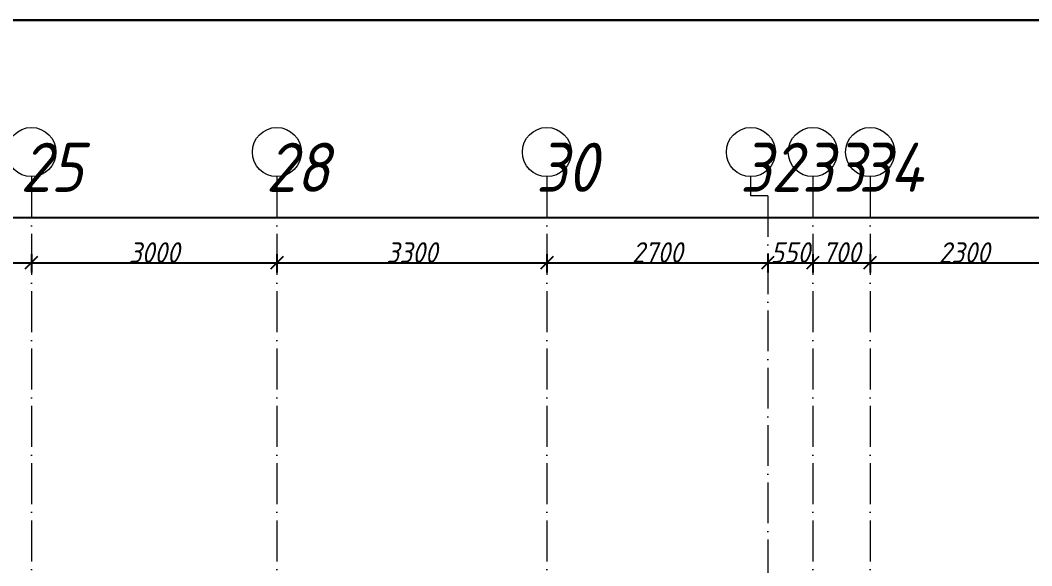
# Model space of a CAD drawing. Header units: millimetres. Extents: x -606178 to 312196, y -19338 to 632709.
# Drawn here: x -390017 to -377656, y 537934 to 544597 of the extents above; entities that cross this region are included whole.
import ezdxf

# ---------------------------------------------------------------- set-up
doc = ezdxf.new("R2010")
doc.units = ezdxf.units.MM
doc.linetypes.add('50_200_ШТРИХ_1Т_ш5_п1_п1_', pattern=[700, 500, -100, 0, -100])
for name, color, linetype, lineweight in [('A-____-____-DIMS', 7, 'Continuous', 9), ('S-GRID-____-IDEN', 7, 'Continuous', 9), ('S-GRID-____-OTLN', 7, 'Continuous', 9), ('S-GRID-____-OTLN-1', 7, '50_200_ШТРИХ_1Т_ш5_п1_п1_', 9), ('Текстовые примечания', 7, 'Continuous', 9)]:
    doc.layers.add(name, color=color, linetype=linetype, lineweight=lineweight)
doc.styles.add('ISOCPEUR_I_9', font='isocpeui.ttf', dxfattribs={"width": 0.9, "height": 250})
doc.dimstyles.new('ISO-2_5_0_9К_БОЛЬШОЙ_ОСИ', dxfattribs={"dimscale": 304.8, "dimtxt": 248.995294, "dimasz": 0.492126, "dimexe": 0.393701, "dimexo": 0, "dimgap": 0, "dimtad": 1, "dimdec": 0, "dimzin": 0, "dimdsep": 46, "dimtxsty": 'ISOCPEUR_I_9', "dimblk1": 'OBLIQUE', "dimblk2": 'OBLIQUE', "dimsah": 1, "dimcen": 0.09, "dimdle": 0.393701, "dimazin": 0, "dimtfac": 1, "dimtdec": 4, "dimtix": 1, "dimtmove": 0, "dimatfit": 3, "dimfxl": 1, "dimtvp": 1, "dimtolj": 1, "dimtzin": 0, "dimarcsym": 2})
doc.dimstyles.new('ISO-2_5_0_9К_БОЛЬШОЙ_ОСИ_2', dxfattribs={"dimscale": 304.8, "dimtxt": 248.995294, "dimasz": 0.492126, "dimexe": 0.393701, "dimexo": 0, "dimgap": 0, "dimtad": 1, "dimdec": 0, "dimzin": 0, "dimdsep": 46, "dimtxsty": 'ISOCPEUR_I_9', "dimblk1": 'OBLIQUE', "dimblk2": 'OBLIQUE', "dimsah": 1, "dimcen": 0.09, "dimdle": 0.393701, "dimazin": 0, "dimtfac": 1, "dimtdec": 4, "dimtix": 1, "dimtmove": 2, "dimatfit": 3, "dimfxl": 1, "dimtvp": 1, "dimtolj": 1, "dimtzin": 0, "dimarcsym": 2})

# ---------------------------------------------------------------- blocks, each defined once
blk = doc.blocks.new('Ось сетки - Круг_Ø6_00__ISO-2_5_0_9K_-25732049-АР1_План отверстий 1 этажа в осях 1-64_Ю-ЯЯ')
at = {"layer": 'S-GRID-____-IDEN'}
blk.add_circle((0, 0), 3, dxfattribs=at)
blk = doc.blocks.new('_Oblique')
at = {"color": 0, "linetype": 'ByBlock', "lineweight": -2}
blk.add_line((-0.5, -0.5), (0.5, 0.5), dxfattribs=at)
blk = doc.blocks.new('*D4368')
at = {"layer": 'A-____-____-DIMS', "color": 0, "lineweight": -2, "transparency": 16777216}
for p, q in [((-391231, 541741), (-391231, 541515)), ((-389881, 541741), (-389881, 541515)), ((-391351, 541635), (-389761, 541635))]:
    blk.add_line(p, q, dxfattribs=at)
at = {"layer": 'Defpoints', "color": 0, "transparency": 16777216}
for p in [(-391231, 541741), (-389881, 541741), (-389881, 541635)]:
    blk.add_point(p, dxfattribs=at)
at = {"layer": 'A-____-____-DIMS', "color": 0, "lineweight": -2, "transparency": 16777216, "xscale": 150, "yscale": 150, "zscale": 150, "rotation": 180}
blk.add_blockref('_Oblique', (-391231, 541635), dxfattribs=at)
at = {"layer": 'A-____-____-DIMS', "color": 0, "lineweight": -2, "transparency": 16777216, "xscale": 150, "yscale": 150, "zscale": 150}
blk.add_blockref('_Oblique', (-389881, 541635), dxfattribs=at)
at = {"layer": 'A-____-____-DIMS', "color": 0, "transparency": 16777216, "insert": (-390556, 541760), "char_height": 250, "width": 701.02, "attachment_point": 5, "style": 'ISOCPEUR_I_9'}
blk.add_mtext('\\A1;1350', dxfattribs=at)
blk = doc.blocks.new('*D4369')
at = {"layer": 'A-____-____-DIMS', "color": 0, "lineweight": -2, "transparency": 16777216}
for p, q in [((-389881, 541741), (-389881, 541515)), ((-386881, 541741), (-386881, 541515)), ((-390001, 541635), (-386761, 541635))]:
    blk.add_line(p, q, dxfattribs=at)
at = {"layer": 'Defpoints', "color": 0, "transparency": 16777216}
for p in [(-389881, 541741), (-386881, 541741), (-386881, 541635)]:
    blk.add_point(p, dxfattribs=at)
at = {"layer": 'A-____-____-DIMS', "color": 0, "lineweight": -2, "transparency": 16777216, "xscale": 150, "yscale": 150, "zscale": 150, "rotation": 180}
blk.add_blockref('_Oblique', (-389881, 541635), dxfattribs=at)
at = {"layer": 'A-____-____-DIMS', "color": 0, "lineweight": -2, "transparency": 16777216, "xscale": 150, "yscale": 150, "zscale": 150}
blk.add_blockref('_Oblique', (-386881, 541635), dxfattribs=at)
at = {"layer": 'A-____-____-DIMS', "color": 0, "transparency": 16777216, "insert": (-388381, 541760), "char_height": 250, "width": 758.48, "attachment_point": 5, "style": 'ISOCPEUR_I_9'}
blk.add_mtext('\\A1;3000', dxfattribs=at)
blk = doc.blocks.new('*D4370')
at = {"layer": 'A-____-____-DIMS', "color": 0, "lineweight": -2, "transparency": 16777216}
for p, q in [((-386881, 541741), (-386881, 541515)), ((-383581, 541741), (-383581, 541515)), ((-387001, 541635), (-383461, 541635))]:
    blk.add_line(p, q, dxfattribs=at)
at = {"layer": 'Defpoints', "color": 0, "transparency": 16777216}
for p in [(-386881, 541741), (-383581, 541741), (-383581, 541635)]:
    blk.add_point(p, dxfattribs=at)
at = {"layer": 'A-____-____-DIMS', "color": 0, "lineweight": -2, "transparency": 16777216, "xscale": 150, "yscale": 150, "zscale": 150, "rotation": 180}
blk.add_blockref('_Oblique', (-386881, 541635), dxfattribs=at)
at = {"layer": 'A-____-____-DIMS', "color": 0, "lineweight": -2, "transparency": 16777216, "xscale": 150, "yscale": 150, "zscale": 150}
blk.add_blockref('_Oblique', (-383581, 541635), dxfattribs=at)
at = {"layer": 'A-____-____-DIMS', "color": 0, "transparency": 16777216, "insert": (-385231, 541760), "char_height": 250, "width": 758.48, "attachment_point": 5, "style": 'ISOCPEUR_I_9'}
blk.add_mtext('\\A1;3300', dxfattribs=at)
blk = doc.blocks.new('*D4371')
at = {"layer": 'A-____-____-DIMS', "color": 0, "lineweight": -2, "transparency": 16777216}
for p, q in [((-383581, 541741), (-383581, 541515)), ((-380881, 541741), (-380881, 541515)), ((-383701, 541635), (-380761, 541635))]:
    blk.add_line(p, q, dxfattribs=at)
at = {"layer": 'Defpoints', "color": 0, "transparency": 16777216}
for p in [(-383581, 541741), (-380881, 541741), (-380881, 541635)]:
    blk.add_point(p, dxfattribs=at)
at = {"layer": 'A-____-____-DIMS', "color": 0, "lineweight": -2, "transparency": 16777216, "xscale": 150, "yscale": 150, "zscale": 150, "rotation": 180}
blk.add_blockref('_Oblique', (-383581, 541635), dxfattribs=at)
at = {"layer": 'A-____-____-DIMS', "color": 0, "lineweight": -2, "transparency": 16777216, "xscale": 150, "yscale": 150, "zscale": 150}
blk.add_blockref('_Oblique', (-380881, 541635), dxfattribs=at)
at = {"layer": 'A-____-____-DIMS', "color": 0, "transparency": 16777216, "insert": (-382231, 541761), "char_height": 250, "width": 758.48, "attachment_point": 5, "style": 'ISOCPEUR_I_9'}
blk.add_mtext('\\A1;2700', dxfattribs=at)
blk = doc.blocks.new('*D4372')
at = {"layer": 'A-____-____-DIMS', "color": 0, "lineweight": -2, "transparency": 16777216}
for p, q in [((-380881, 541741), (-380881, 541515)), ((-380331, 541741), (-380331, 541515)), ((-381001, 541635), (-380211, 541635))]:
    blk.add_line(p, q, dxfattribs=at)
at = {"layer": 'Defpoints', "color": 0, "transparency": 16777216}
for p in [(-380881, 541741), (-380331, 541741), (-380331, 541635)]:
    blk.add_point(p, dxfattribs=at)
at = {"layer": 'A-____-____-DIMS', "color": 0, "lineweight": -2, "transparency": 16777216, "xscale": 150, "yscale": 150, "zscale": 150, "rotation": 180}
blk.add_blockref('_Oblique', (-380881, 541635), dxfattribs=at)
at = {"layer": 'A-____-____-DIMS', "color": 0, "lineweight": -2, "transparency": 16777216, "xscale": 150, "yscale": 150, "zscale": 150}
blk.add_blockref('_Oblique', (-380331, 541635), dxfattribs=at)
at = {"layer": 'A-____-____-DIMS', "color": 0, "transparency": 16777216, "insert": (-380606, 541760), "char_height": 250, "width": 568.86, "attachment_point": 5, "style": 'ISOCPEUR_I_9'}
blk.add_mtext('\\A1;550', dxfattribs=at)
blk = doc.blocks.new('*D4373')
at = {"layer": 'A-____-____-DIMS', "color": 0, "lineweight": -2, "transparency": 16777216}
for p, q in [((-380331, 541741), (-380331, 541515)), ((-379631, 541741), (-379631, 541515)), ((-380451, 541635), (-379511, 541635))]:
    blk.add_line(p, q, dxfattribs=at)
at = {"layer": 'Defpoints', "color": 0, "transparency": 16777216}
for p in [(-380331, 541741), (-379631, 541741), (-379631, 541635)]:
    blk.add_point(p, dxfattribs=at)
at = {"layer": 'A-____-____-DIMS', "color": 0, "lineweight": -2, "transparency": 16777216, "xscale": 150, "yscale": 150, "zscale": 150, "rotation": 180}
blk.add_blockref('_Oblique', (-380331, 541635), dxfattribs=at)
at = {"layer": 'A-____-____-DIMS', "color": 0, "lineweight": -2, "transparency": 16777216, "xscale": 150, "yscale": 150, "zscale": 150}
blk.add_blockref('_Oblique', (-379631, 541635), dxfattribs=at)
at = {"layer": 'A-____-____-DIMS', "color": 0, "transparency": 16777216, "insert": (-379981, 541761), "char_height": 250, "width": 568.86, "attachment_point": 5, "style": 'ISOCPEUR_I_9'}
blk.add_mtext('\\A1;700', dxfattribs=at)
blk = doc.blocks.new('*D4374')
at = {"layer": 'A-____-____-DIMS', "color": 0, "lineweight": -2, "transparency": 16777216}
for p, q in [((-379631, 541741), (-379631, 541515)), ((-377331, 541741), (-377331, 541515)), ((-379751, 541635), (-377211, 541635))]:
    blk.add_line(p, q, dxfattribs=at)
at = {"layer": 'Defpoints', "color": 0, "transparency": 16777216}
for p in [(-379631, 541741), (-377331, 541741), (-377331, 541635)]:
    blk.add_point(p, dxfattribs=at)
at = {"layer": 'A-____-____-DIMS', "color": 0, "lineweight": -2, "transparency": 16777216, "xscale": 150, "yscale": 150, "zscale": 150, "rotation": 180}
blk.add_blockref('_Oblique', (-379631, 541635), dxfattribs=at)
at = {"layer": 'A-____-____-DIMS', "color": 0, "lineweight": -2, "transparency": 16777216, "xscale": 150, "yscale": 150, "zscale": 150}
blk.add_blockref('_Oblique', (-377331, 541635), dxfattribs=at)
at = {"layer": 'A-____-____-DIMS', "color": 0, "transparency": 16777216, "insert": (-378481, 541760), "char_height": 250, "width": 758.48, "attachment_point": 5, "style": 'ISOCPEUR_I_9'}
blk.add_mtext('\\A1;2300', dxfattribs=at)
blk = doc.blocks.new('*D4393')
at = {"layer": 'A-____-____-DIMS', "color": 0, "lineweight": -2, "transparency": 16777216}
for p, q in [((-428181, 542293), (-428181, 542067)), ((-324681, 542293), (-324681, 542067)), ((-428301, 542187), (-376947, 542187)), ((-324561, 542187), (-376068, 542187))]:
    blk.add_line(p, q, dxfattribs=at)
at = {"layer": 'Defpoints', "color": 0, "transparency": 16777216}
for p in [(-428181, 542293), (-324681, 542293), (-324681, 542187)]:
    blk.add_point(p, dxfattribs=at)
at = {"layer": 'A-____-____-DIMS', "color": 0, "lineweight": -2, "transparency": 16777216, "xscale": 150, "yscale": 150, "zscale": 150, "rotation": 180}
blk.add_blockref('_Oblique', (-428181, 542187), dxfattribs=at)
at = {"layer": 'A-____-____-DIMS', "color": 0, "lineweight": -2, "transparency": 16777216, "xscale": 150, "yscale": 150, "zscale": 150}
blk.add_blockref('_Oblique', (-324681, 542187), dxfattribs=at)
at = {"layer": 'A-____-____-DIMS', "color": 0, "transparency": 16777216, "insert": (-377048, 542514), "char_height": 250, "width": 1080.26, "attachment_point": 1, "line_spacing_factor": 1.149209, "style": 'ISOCPEUR_I_9'}
blk.add_mtext('\\A1;103500', dxfattribs=at)

msp = doc.modelspace()

# ---------------------------------------------------------------- linework, layer by layer
at = {"layer": 'S-GRID-____-OTLN'}
for p, q in [((-381087.9691, 542453.3551), (-381087.9691, 542687.1106)), ((-380880.7712, 542453.3551), (-381087.9691, 542453.3551))]:
    msp.add_line(p, q, dxfattribs=at)
at = {"layer": 'S-GRID-____-OTLN-1'}
for p, q in [((-389880.7712, 542687.1106), (-389880.7712, 504685.847)), ((-386880.7712, 542687.1106), (-386880.7712, 504685.847)), ((-383580.7712, 542687.1106), (-383580.7712, 518469.7429)), ((-380330.7712, 542687.1106), (-380330.7712, 504685.847)), ((-379630.7712, 542687.1106), (-379630.7712, 529041.5894)), ((-380880.7712, 542453.3551), (-380880.7712, 504840.1184))]:
    msp.add_line(p, q, dxfattribs=at)
at = {"layer": 'Текстовые примечания', "color": 1, "lineweight": 30}
msp.add_lwpolyline([(-19349.125, 544596.983), (-401724.6123, 544596.983)], dxfattribs=at)

# ---------------------------------------------------------------- block references
at = {"layer": 'S-GRID-____-IDEN', "xscale": 99.99999999999993, "yscale": 99.99999999999993, "zscale": 99.99999999999993, "rotation": 180}
for p in [(-389880.7712, 542987.1106), (-386880.7712, 542987.1106), (-383580.7712, 542987.1106), (-381087.9691, 542987.1106), (-380330.7712, 542987.1106), (-379630.7712, 542987.1106)]:
    msp.add_blockref('Ось сетки - Круг_Ø6_00__ISO-2_5_0_9K_-25732049-АР1_План отверстий 1 этажа в осях 1-64_Ю-ЯЯ', p, dxfattribs=at)

# ---------------------------------------------------------------- texts
at = {"layer": 'S-GRID-____-IDEN', "char_height": 600, "attachment_point": 1, "style": 'ISOCPEUR_I_9'}
for s, insert, width in [('25', (-390015.1429, 543101.0442), 404.0505), ('28', (-387015.1429, 543101.0442), 404.0505), ('30', (-383715.1429, 543101.0442), 404.0505), ('32', (-381222.3408, 543101.0442), 404.0505), ('33', (-380465.1429, 543101.0442), 404.0505), ('34', (-379774.1429, 543101.0442), 425.696062)]:
    msp.add_mtext(s, dxfattribs=dict(at, insert=insert, width=width))

# ---------------------------------------------------------------- dimensions: what is measured, and where the dimension line sits
at = {"layer": 'A-____-____-DIMS'}
dim = msp.add_linear_dim(base=(-324680.7712, 542186.9277), p1=(-428180.7712, 542292.9937), p2=(-324680.7712, 542292.9937), dimstyle='ISO-2_5_0_9К_БОЛЬШОЙ_ОСИ_2', override={"dimpost": '<>', "dimfxl": 103500}, dxfattribs=at)
dim.commit()
dim.dimension.update_dxf_attribs({"geometry": '*D4393', "text_midpoint": (-376507.9209, 542346.875), "dimtype": 160})
for base, p1, p2, override, picture, middle in [((-389880.7712, 541634.7084), (-391230.7712, 541740.7745), (-389880.7712, 541740.7745), {"dimpost": '<>', "dimfxl": 1350}, '*D4368', (-390555.7712, 541759.7084)), ((-386880.7712, 541634.7084), (-389880.7712, 541740.7745), (-386880.7712, 541740.7745), {"dimpost": '<>', "dimfxl": 3000}, '*D4369', (-388380.7712, 541759.7084)), ((-383580.7712, 541634.7084), (-386880.7712, 541740.7745), (-383580.7712, 541740.7745), {"dimpost": '<>', "dimfxl": 3300}, '*D4370', (-385230.7712, 541759.7084)), ((-380880.7712, 541634.7084), (-383580.7712, 541740.7745), (-380880.7712, 541740.7745), {"dimpost": '<>', "dimfxl": 2700}, '*D4371', (-382230.7712, 541761.3183)), ((-380330.7712, 541634.7084), (-380880.7712, 541740.7745), (-380330.7712, 541740.7745), {"dimpost": '<>', "dimfxl": 550}, '*D4372', (-380605.7712, 541759.7084)), ((-379630.7712, 541634.7084), (-380330.7712, 541740.7745), (-379630.7712, 541740.7745), {"dimpost": '<>', "dimfxl": 700}, '*D4373', (-379980.7712, 541761.3183)), ((-377330.7712, 541634.7084), (-379630.7712, 541740.7745), (-377330.7712, 541740.7745), {"dimpost": '<>', "dimfxl": 2300}, '*D4374', (-378480.7712, 541759.7084))]:
    dim = msp.add_linear_dim(base=base, p1=p1, p2=p2, dimstyle='ISO-2_5_0_9К_БОЛЬШОЙ_ОСИ', override=override, dxfattribs=at)
    dim.commit()
    dim.dimension.update_dxf_attribs({"geometry": picture, "text_midpoint": middle})

doc.saveas('drawing.dxf')
